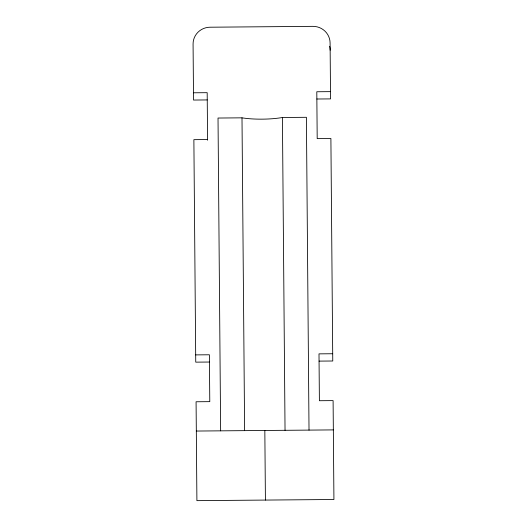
<?xml version="1.0" encoding="UTF-8"?>
<svg xmlns="http://www.w3.org/2000/svg" width="527" height="527" viewBox="0 0 527 527"><rect width="100%" height="100%" fill="white"/><g stroke="black" fill="none" stroke-linecap="round" stroke-linejoin="round"><path stroke-width="0.79" d="M193.481 92.792L207.183 92.68L207.585 140.222M330.501 91.639L316.799 91.757L317.195 138.627L330.897 138.509L332.761 361.002L319.059 361.114M207.243 99.932L193.541 100.051L193.073 44.097A17.127 16.739 -0.5 0 1 210.062 27.213L312.827 26.35A17.127 16.739 -0.5 0 1 330.093 42.944L330.561 98.898L316.859 99.01M309.02 430.104L306.398 117.297L282.419 117.501A32.845 6.956 -0.5 0 1 272.887 118.687A32.588 6.904 -0.5 0 1 251.544 118.865A32.845 6.956 -0.5 0 1 241.998 117.837L218.02 118.041L220.642 430.842M207.579 139.543L193.877 139.662L195.741 362.148L209.443 362.036M195.682 354.895L209.384 354.776L209.779 401.646L196.077 401.765L196.907 500.65L333.927 499.497L333.097 400.612L319.395 400.724L319 353.861L332.702 353.742M196.321 431.046L333.341 429.9M282.419 117.501L285.041 430.302M264.831 430.473L265.417 500.077M241.998 117.837L244.62 430.645M329.652 46.297A17.127 16.739 -0.5 0 1 330.152 50.203"/></g></svg>
